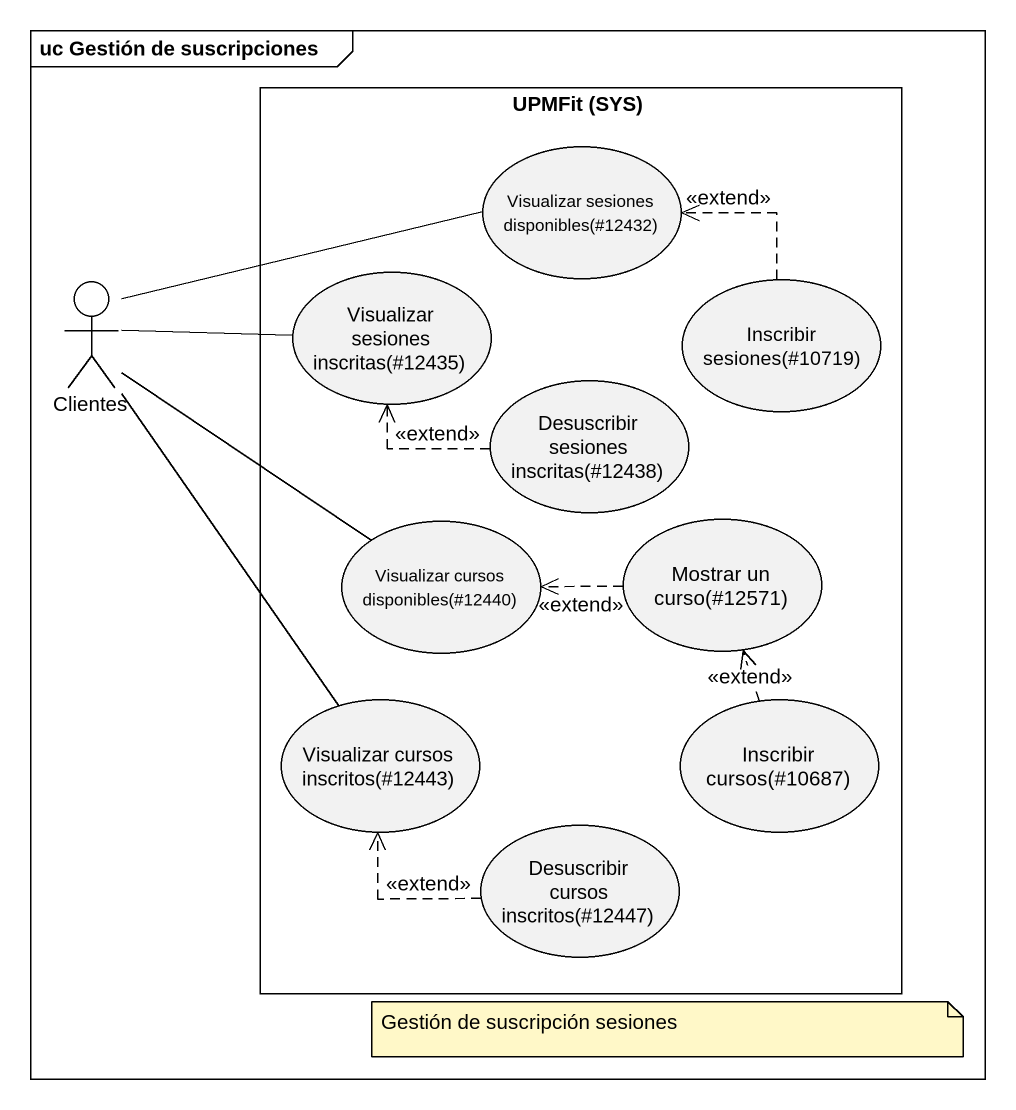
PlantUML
@startuml
mainframe uc Gestión de suscripciones
rectangle "UPMFit (SYS)" as UPMFit_SYS {
  usecase "Visualizar sesiones disponibles(#12432)" as Visualizar_sesiones
  usecase "Visualizar sesiones inscritas(#12435)" as Visualizar_sesiones_2
  usecase "Inscribir sesiones(#10719)" as Inscribir_sesiones_10719
  usecase "Desuscribir sesiones inscritas(#12438)" as Desuscribir_sesiones
  usecase "Visualizar cursos disponibles(#12440)" as Visualizar_cursos
  usecase "Mostrar un curso(#12571)" as Mostrar_un_curso_12571
  usecase "Visualizar cursos inscritos(#12443)" as Visualizar_cursos_inscritos
  usecase "Inscribir cursos(#10687)" as Inscribir_cursos_10687
  usecase "Desuscribir cursos inscritos(#12447)" as Desuscribir_cursos
}
actor Clientes
Clientes -right- Visualizar_sesiones
Clientes -right- Visualizar_sesiones_2
Clientes -- Visualizar_cursos
Clientes -- Visualizar_cursos_inscritos
Inscribir_sesiones_10719 .up.> Visualizar_sesiones : <<extend>>
Desuscribir_sesiones .left.> Visualizar_sesiones_2 : <<extend>>
Mostrar_un_curso_12571 .left.> Visualizar_cursos : <<extend>>
Inscribir_cursos_10687 .up.> Mostrar_un_curso_12571 : <<extend>>
Desuscribir_cursos .up.> Visualizar_cursos_inscritos : <<extend>>
note as N1
  Gestión de suscripción sesiones
end note
@enduml
